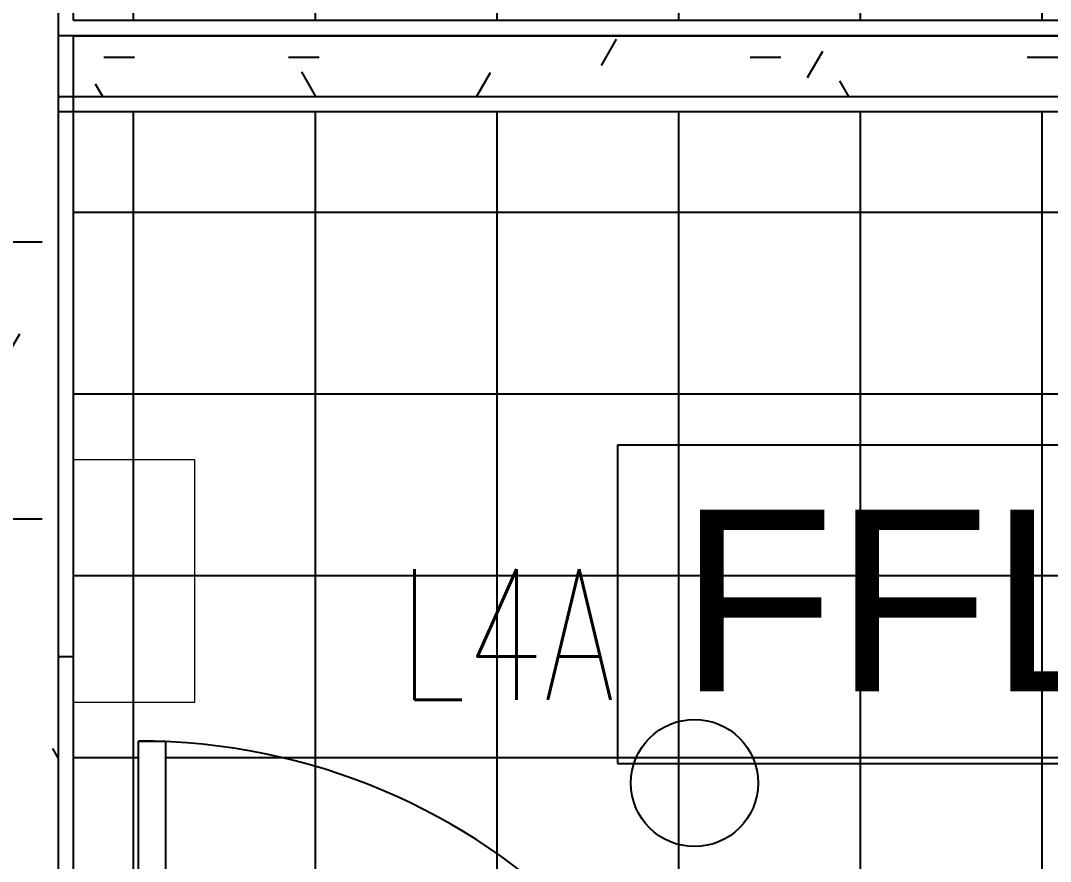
# Model space of a CAD drawing. Header units: millimetres. Extents: x -92759 to 184353, y -15225 to 86714.
# Drawn here: x 57839 to 59539, y 73454 to 74841 of the extents above; entities that cross this region are included whole.
import ezdxf

# ---------------------------------------------------------------- set-up
doc = ezdxf.new("R2010")
doc.units = ezdxf.units.MM
for name, color, linetype in [('0-1', 9, 'Continuous'), ('0-L4A', 1, 'Continuous'), ('A-_ANOT----_D', 8, 'Continuous'), ('A-_DOOR----_E', 8, 'Continuous'), ('A-_FLORPATT_H-1', 9, 'Continuous'), ('A-_WALL----_E', 8, 'Continuous'), ('A-_WALL----_H-1', 9, 'Continuous'), ('A-_WALLPRTN_E', 8, 'Continuous'), ('E-legend', 1, 'Continuous')]:
    doc.layers.add(name, color=color, linetype=linetype)
for name, color, linetype, lineweight in [('M-ACMV_Control Panel', 7, 'Continuous', 25), ('M-ACMV_CP_ HL', 7, 'Continuous', 20), ('M-ACMV_FCU-1', 86, 'Continuous', 9)]:
    doc.layers.add(name, color=color, linetype=linetype, lineweight=lineweight)
doc.styles.add('Arial_2', font='arial.ttf', dxfattribs={"height": 300})
doc.styles.add('Simplex', font='simplex_.ttf', dxfattribs={"width": 0.7, "height": 450})
pattern_1 = [(0, (-11670.95, 40338.29), (609.6, 152.4), [50.292, -406.908, 50.292, -406.908, -2438.4]), (0, (-11670.95, 40338.29), (609.6, 152.4), [-914.4, 50.292, -864.108, 50.292, -406.908, -1066.8]), (0, (-11670.95, 40338.29), (609.6, 152.4), [-2286, 50.292, -254.508, 50.292, -711.708]), (120, (-11442.35, 40414.49), (-436.7823, 451.7291), [50.292, -406.908, 50.292, -406.908, -2438.4]), (120, (-11442.35, 40414.49), (-436.7823, 451.7291), [-914.4, 50.292, -864.108, 50.292, -406.908, -1066.8]), (120, (-11442.35, 40414.49), (-436.7823, 451.7291), [-2286, 50.292, -254.508, 50.292, -711.708]), (240, (-11366.15, 40719.29), (-172.8177, -604.1291), [50.292, -406.908, 50.292, -406.908, -2438.4]), (240, (-11366.15, 40719.29), (-172.8177, -604.1291), [-914.4, 50.292, -864.108, 50.292, -406.908, -1066.8]), (240, (-11366.15, 40719.29), (-172.8177, -604.1291), [-2286, 50.292, -254.508, 50.292, -711.708])]

# ---------------------------------------------------------------- blocks, each defined once
blk = doc.blocks.new('IDA - F - Single - Swing - FL - Bottom - 1100L X 2200H -TD-06-10179030-BLK8_RHH_2ND STOREY PLAN')
at = {"layer": 'A-_DOOR----_E'}
for p, q in [((-550, 87.5), (-518, 87.5)), ((-518, 87.5), (-518, -87.5)), ((518, 87.5), (550, 87.5)), ((518, -87.5), (518, 87.5)), ((-518, -87.5), (-550, -87.5)), ((473, -87.5), (518, -87.5)), ((473, -1123.5), (473, -87.5)), ((518, -87.5), (518, -1123.5)), ((550, -87.5), (518, -87.5)), ((473, -330.5), (518, -330.5)), ((495.5, -880.5), (495.5, -330.5)), ((473, -880.5), (518, -880.5)), ((518, -1123.5), (473, -1123.5))]:
    blk.add_line(p, q, dxfattribs=at)
blk.add_arc((518, -87.5), 1036, 180, 270, dxfattribs=at)
blk.add_arc((518, -87.5), 1036, 180, 270, dxfattribs=at)
blk = doc.blocks.new('Spot Elevations - 16L x 3_5H - SFL-7417601-BLK8_RHH_2ND STOREY PLAN')
at = {"layer": 'A-_ANOT----_D'}
for p, q in [((16, 3.5), (0, 3.5)), ((0, 3.5), (0, 0)), ((0, 0), (16, 0))]:
    blk.add_line(p, q, dxfattribs=at)
blk = doc.blocks.new('A$C3019c3af')
at = {"layer": 'A-_FLORPATT_H-1'}
h = blk.add_hatch(dxfattribs=at)
h.set_pattern_fill('FP_24', color=256, style=0, pattern_type=2)
h.set_pattern_definition([(270, (-23275, 43325), (300, 2e-14), []), (0, (-23275, 43325), (0, 300), [])])
h.paths.add_polyline_path([(-23104.2, 39875), (-20625, 39875), (-20626.1, 42925), (-21200, 42925), (-21200, 43050), (-20600, 43050), (-20601.2, 43075), (-20625, 43075), (-20625, 46375), (-24775, 46375), (-24773.6, 45100), (-23000, 45100), (-23000, 44950), (-24775, 44949.4), (-24773.6, 44050), (-23000, 44050), (-23000, 43900), (-24775, 43899.4), (-24773.6, 42100), (-22100, 42100), (-22100, 41950), (-24775, 41950), (-24773.6, 39875), (-24668, 39875), (-24668, 40911), (-24623, 40911), (-24623, 39875), (-23300, 39875), (-23300, 40450), (-23150, 40450), (-23150, 39875)])
at = {"layer": 'A-_WALL----_H-1'}
h = blk.add_hatch(dxfattribs=at)
h.set_pattern_fill('FP_8', color=256, style=0, pattern_type=2)
h.set_pattern_definition(pattern_1)
h.paths.add_polyline_path([(-24800, 41200), (-24800, 46400), (-24950, 46400), (-24950, 41200)])
h = blk.add_hatch(dxfattribs=at)
h.set_pattern_fill('FP_8', color=256, style=0, pattern_type=2)
h.set_pattern_definition(pattern_1)
h.paths.add_polyline_path([(-24773.6, 41975), (-22125, 41975), (-22125, 42075), (-24800, 42075), (-24800, 41975)])
h = blk.add_hatch(dxfattribs=at)
h.set_pattern_fill('FP_8', color=256, style=0, pattern_type=2)
h.set_pattern_definition(pattern_1)
h.paths.add_polyline_path([(-27750, 41050), (-27400, 41050), (-27400, 41137.5), (-27425, 41137.5), (-27425, 41200), (-27750, 41200)])
h.paths.add_polyline_path([(-24950, 41050), (-24800, 41050), (-24800, 41200), (-26275, 41200), (-26275, 41137.5), (-26300, 41137.5), (-26300, 41050)])
h = blk.add_hatch(dxfattribs=at)
h.set_pattern_fill('FP_8', color=256, style=0, pattern_type=2)
h.set_pattern_definition(pattern_1)
h.paths.add_polyline_path([(-24800, 39700), (-24800, 41050), (-24950, 41050), (-24950, 39700)])
at = {"layer": 'A-_WALL----_E'}
for p, q in [((-22125, 42075), (-24775, 42075)), ((-24775, 42075), (-22125, 42075)), ((-24800, 41975), (-22125, 41975)), ((-24800, 39850), (-24800, 41050))]:
    blk.add_line(p, q, dxfattribs=at)
at = {"layer": 'A-_WALLPRTN_E'}
for p, q in [((-24775, 42100), (-24775, 43899.4)), ((-24800, 41050), (-24800, 43822.9)), ((-22100, 42100), (-24775, 42100)), ((-24775, 42075), (-24800, 42075)), ((-24775, 39875), (-24775, 42075)), ((-24800, 41950), (-22100, 41950)), ((-24775, 41050), (-24800, 41050))]:
    blk.add_line(p, q, dxfattribs=at)
at = {"layer": 'A-_ANOT----_D', "xscale": 149.9999999999999, "yscale": 149.9999999999999, "zscale": 149.9999999999999}
blk.add_blockref('Spot Elevations - 16L x 3_5H - SFL-7417601-BLK8_RHH_2ND STOREY PLAN', (-23877, 40874.2), dxfattribs=at)
at = {"layer": 'A-_DOOR----_E', "rotation": 180}
blk.add_blockref('IDA - F - Single - Swing - FL - Bottom - 1100L X 2200H -TD-06-10179030-BLK8_RHH_2ND STOREY PLAN', (-24150, 39787.5), dxfattribs=at)
at = {"layer": 'A-_ANOT----_D', "insert": (-23775.1, 41292.8), "char_height": 300, "width": 2563.601, "attachment_point": 1, "line_spacing_factor": 0.941778, "style": 'Arial_2'}
blk.add_mtext('FFL 26.675', dxfattribs=at)
blk = doc.blocks.new('L4A')
at = {"layer": 'E-legend', "lineweight": 25}
blk.add_circle((-125762, -60174.4), 104.9, dxfattribs=at)
at = {"layer": 'E-legend', "lineweight": 25, "style": 'Simplex', "width": 0.7}
blk.add_text('L4A', height=215.69, dxfattribs=at).set_placement((-126249.9, -60037.3))
blk = doc.blocks.new('EL_B8_L2_R4')
at = {"layer": '0-L4A'}
blk.add_blockref('L4A', (94412, 54416.1), dxfattribs=at)
blk = doc.blocks.new('A$Ce886c8c0')
at = {"layer": 'M-ACMV_Control Panel', "lineweight": 5}
blk.add_lwpolyline([(200, -200), (200, 200), (0, 200), (0, -200)], close=True, dxfattribs=at)
blk.add_solid([(0, -200), (200, -200), (200, 200), (0, -200)], dxfattribs=at)
blk = doc.blocks.new('ACMV_B8_L2')
at = {"layer": 'M-ACMV_CP_ HL'}
blk.add_blockref('A$Ce886c8c0', (118589.6, -31799.7), dxfattribs=at)

msp = doc.modelspace()

# ---------------------------------------------------------------- block references
at = {"layer": '0-1'}
msp.add_blockref('A$C3019c3af', (82701.1, 32741.2), dxfattribs=at)
at = {"layer": 'E-legend', "color": 7}
msp.add_blockref('EL_B8_L2_R4', (90301.1, 79341.2), dxfattribs=at)
at = {"layer": 'M-ACMV_FCU-1'}
msp.add_blockref('ACMV_B8_L2', (-60663.6, 105715.9), dxfattribs=at)

doc.saveas('drawing.dxf')
